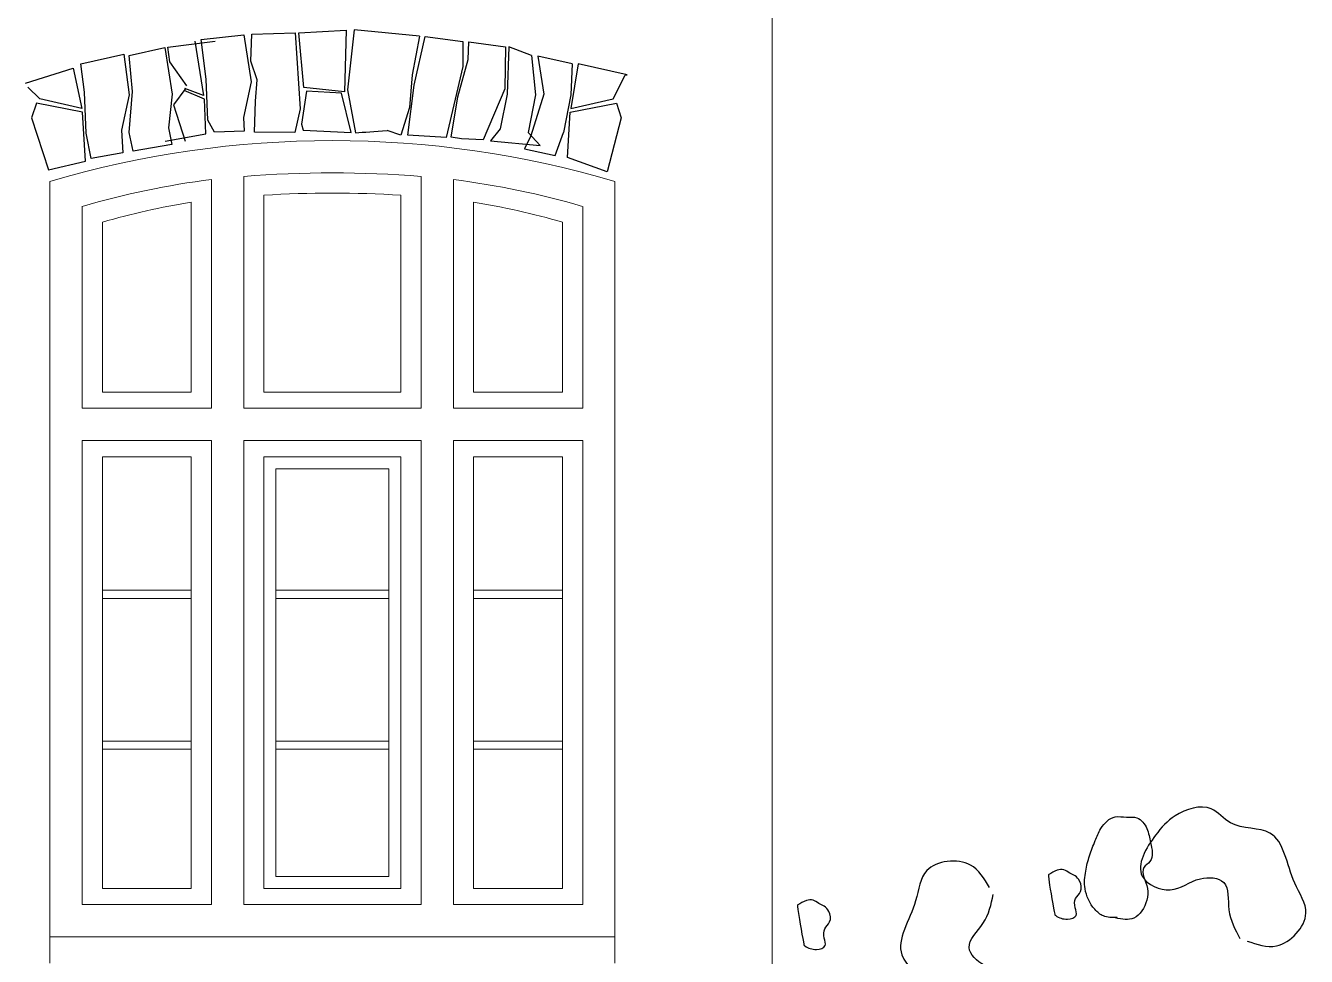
# Model space of a CAD drawing. Header units: millimetres. Extents: x 85048 to 158814, y 1395 to 38919.
# Drawn here: x 119746 to 122919, y 4799 to 7105 of the extents above; entities that cross this region are included whole.
import ezdxf

# ---------------------------------------------------------------- set-up
doc = ezdxf.new("R2010")
doc.units = ezdxf.units.MM
doc.layers.add('hatches', color=8, linetype='Continuous')
doc.layers.add('wall', color=5, linetype='Continuous')

msp = doc.modelspace()

# ---------------------------------------------------------------- linework, layer by layer
at = {"layer": 'hatches', "color": 252, "ltscale": 50, "true_color": 0x8f9991}
for p, q in [((120180.5, 7070.8, 0.7), (120286.4, 7082.3, 0.7)), ((120286.4, 7082.3, 0.7), (120304.5, 6966.2, 0.7)), ((120303.9, 7017.3, 0.7), (120306.5, 7084.4, 0.7)), ((120306.5, 7084.4, 0.7), (120414, 7087.1, 0.7)), ((120414, 7087.1, 0.7), (120426.1, 6899.5, 0.7)), ((120423.1, 7087.3, 0.7), (120540.2, 7094.3, 0.7)), ((120435.2, 6952.4, 0.7), (120423.1, 7087.3, 0.7)), ((120540.2, 7094.3, 0.7), (120535.9, 6941.2, 0.7)), ((120559.8, 7094.6, 0.7), (120543.7, 6946.4, 0.7)), ((120721.8, 7079, 0.7), (120559.8, 7094.6, 0.7)), ((120721.8, 7079, 0.7), (120703.7, 6983.4, 0.7)), ((120708.9, 6957.6, 0.7), (120735.6, 7078.1, 0.7)), ((120735.6, 7078.1, 0.7), (120829.4, 7066.4, 0.7)), ((120002.2, 7031.3, 0.7), (120090.6, 7050.8, 0.7)), ((120090.6, 7050.8, 0.7), (120109.2, 6935.3, 0.7)), ((120098.6, 7052.2, 0.7), (120215.5, 7067, 0.7)), ((120102.8, 7015.3, 0.7), (120098.6, 7052.2, 0.7)), ((120165.5, 7067, 0.7), (120187, 6931.9, 0.7)), ((120193.4, 6973, 0.7), (120180.5, 7070.8, 0.7)), ((120829.4, 7066.4, 0.7), (120829.4, 7004, 0.7)), ((120842.3, 7021.2, 0.7), (120844, 7065.4, 0.7)), ((120844, 7065.4, 0.7), (120935.1, 7053.2, 0.7)), ((120935.1, 7053.2, 0.7), (120933.5, 6949, 0.7)), ((120943.1, 7052.4, 0.7), (120938.8, 6935.3, 0.7)), ((120999.1, 7031.3, 0.7), (120943.1, 7052.4, 0.7)), ((119882.6, 7011, 0.7), (119988.8, 7034.3, 0.7)), ((119988.8, 7034.3, 0.7), (120002.7, 6933.9, 0.7)), ((120010.7, 6942.1, 0.7), (120002.2, 7031.3, 0.7)), ((120144.9, 6955.9, 0.7), (120102.8, 7015.3, 0.7)), ((120319.4, 6970.9, 0.7), (120303.9, 7017.3, 0.7)), ((120816.4, 6929.2, 0.7), (120842.3, 7021.2, 0.7)), ((120999.1, 7031.3, 0.7), (121009.3, 6933.5, 0.7)), ((121014.7, 7029.4, 0.7), (121029.8, 6935.3, 0.7)), ((121100, 7010.9, 0.7), (121014.7, 7029.4, 0.7)), ((121100, 7010.9, 0.7), (121014.7, 7029.4, 0.7)), ((119745.8, 6962.5, 0.7), (119863.7, 7000.1, 0.7)), ((119745.8, 6962.5, 0.7), (119863.7, 7000.1, 0.7)), ((119863.7, 7000.1, 0.7), (119885.2, 6899.6, 0.7)), ((119891.7, 6940.7, 0.7), (119882.6, 7011, 0.7)), ((120703.7, 6983.4, 0.7), (120696.8, 6902.5, 0.7)), ((120829.4, 7004, 0.7), (120788, 6828, 0.7)), ((121100, 7010.9, 0.7), (121096.4, 6933.5, 0.7)), ((121100, 7010.9, 0.7), (121096.4, 6933.5, 0.7)), ((121115, 7011, 0.7), (121097.1, 6899.6, 0.7)), ((121115, 7011, 0.7), (121097.1, 6899.6, 0.7)), ((121236.5, 6983.1, 0.7), (121115, 7011, 0.7)), ((121236.5, 6983.1, 0.7), (121115, 7011, 0.7)), ((121201.5, 6923.6, 0.7), (121231.4, 6983, 0.7)), ((121201.5, 6923.6, 0.7), (121231.4, 6983, 0.7)), ((121231.4, 6983, 0.7), (121236.5, 6983.1, 0.7)), ((119780.9, 6923.6, 0.7), (119751, 6952.9, 0.7)), ((119780.9, 6923.6, 0.7), (119751, 6952.9, 0.7)), ((120143.2, 6950.8, 0.7), (120112.2, 6909.5, 0.7)), ((120197.7, 6871.5, 0.7), (120193.4, 6973, 0.7)), ((120304.5, 6966.2, 0.7), (120285.5, 6878, 0.7)), ((120315.6, 6917.8, 0.7), (120319.4, 6970.9, 0.7)), ((120535.9, 6941.2, 0.7), (120435.2, 6952.4, 0.7)), ((120693.3, 6833.9, 0.7), (120708.9, 6957.6, 0.7)), ((119885.2, 6899.6, 0.7), (119780.9, 6923.6, 0.7)), ((119885.2, 6899.6, 0.7), (119780.9, 6923.6, 0.7)), ((119896, 6839.2, 0.7), (119891.7, 6940.7, 0.7)), ((120002.7, 6933.9, 0.7), (119983.7, 6846.2, 0.7)), ((120002.5, 6840.6, 0.7), (120010.7, 6942.1, 0.7)), ((120109.2, 6935.3, 0.7), (120099.5, 6851.7, 0.7)), ((120188.7, 6923.2, 0.7), (120138.5, 6944.5, 0.7)), ((120187, 6931.9, 0.7), (120140.2, 6949.7, 0.7)), ((120192.7, 6837.6, 0.7), (120188.7, 6923.2, 0.7)), ((120442.1, 6943, 0.7), (120429.2, 6861.3, 0.7)), ((120528.2, 6937.8, 0.7), (120442.1, 6943, 0.7)), ((120552.5, 6840.3, 0.7), (120528.2, 6937.8, 0.7)), ((120543.7, 6946.4, 0.7), (120563.5, 6840.1, 0.7)), ((120800.2, 6828.9, 0.7), (120816.4, 6929.2, 0.7)), ((120933.5, 6949, 0.7), (120879.6, 6822.3, 0.7)), ((120938.8, 6935.3, 0.7), (120921.6, 6849.4, 0.7)), ((121009.3, 6933.5, 0.7), (120991.3, 6840.6, 0.7)), ((121029.8, 6935.3, 0.7), (120997.9, 6832.3, 0.7)), ((121096.4, 6933.5, 0.7), (121078.5, 6840.6, 0.7)), ((121096.4, 6933.5, 0.7), (121078.5, 6840.6, 0.7)), ((121097.1, 6899.6, 0.7), (121201.5, 6923.6, 0.7)), ((121097.1, 6899.6, 0.7), (121201.5, 6923.6, 0.7)), ((119772.6, 6913.3, 0.7), (119760.5, 6877.2, 0.7)), ((119772.6, 6913.3, 0.7), (119760.5, 6877.2, 0.7)), ((119887, 6890.9, 0.7), (119772.6, 6913.3, 0.7)), ((119887, 6890.9, 0.7), (119772.6, 6913.3, 0.7)), ((119893.9, 6769.9, 0.7), (119887, 6890.9, 0.7)), ((120112.2, 6909.5, 0.7), (120141.2, 6819.4, 0.7)), ((120313.1, 6841.2, 0.7), (120315.6, 6917.8, 0.7)), ((120426.1, 6899.5, 0.7), (120412.8, 6840.8, 0.7)), ((120696.8, 6902.5, 0.7), (120675.4, 6833.6, 0.7)), ((121088.6, 6778.2, 0.7), (121095.4, 6890.9, 0.7)), ((121088.6, 6778.2, 0.7), (121095.4, 6890.9, 0.7)), ((121095.4, 6890.9, 0.7), (121209.8, 6913.3, 0.7)), ((121095.4, 6890.9, 0.7), (121209.8, 6913.3, 0.7)), ((121209.8, 6913.3, 0.7), (121221.9, 6877.2, 0.7)), ((121209.8, 6913.3, 0.7), (121221.9, 6877.2, 0.7)), ((119760.5, 6877.2, 0.7), (119802.9, 6748.2, 0.7)), ((119760.5, 6877.2, 0.7), (119802.9, 6748.2, 0.7)), ((120213.9, 6841.4, 0.7), (120197.7, 6871.5, 0.7)), ((120285.5, 6878, 0.7), (120287.7, 6843.6, 0.7)), ((120429.2, 6861.3, 0.7), (120433.4, 6846.7, 0.7)), ((121221.9, 6877.2, 0.7), (121187.2, 6743.1, 0.7)), ((121221.9, 6877.2, 0.7), (121187.2, 6743.1, 0.7)), ((119908.2, 6775.8, 0.7), (119896, 6839.2, 0.7)), ((119983.7, 6846.2, 0.7), (119986.5, 6790.3, 0.7)), ((120012.6, 6794.5, 0.7), (120002.5, 6840.6, 0.7)), ((120091.2, 6819.4, 0.7), (120192.7, 6837.6, 0.7)), ((120099.5, 6851.7, 0.7), (120108.1, 6810.8, 0.7)), ((120287.7, 6843.6, 0.7), (120213.9, 6841.4, 0.7)), ((120412.8, 6840.8, 0.7), (120313.1, 6841.2, 0.7)), ((120433.4, 6846.7, 0.7), (120552.5, 6840.3, 0.7)), ((120675.4, 6833.6, 0.7), (120641.4, 6845.2, 0.7)), ((120788, 6828, 0.7), (120693.3, 6833.9, 0.7)), ((120825.7, 6825.2, 0.7), (120800.2, 6828.9, 0.7)), ((120879.6, 6822.3, 0.7), (120825.7, 6825.2, 0.7)), ((120921.6, 6849.4, 0.7), (120898.1, 6820, 0.7)), ((120997.9, 6832.3, 0.7), (120982.3, 6799.8, 0.7)), ((121020.9, 6808, 0.7), (120991.3, 6840.6, 0.7)), ((121057.7, 6783.5, 0.7), (121078.5, 6840.6, 0.7)), ((120108.1, 6810.8, 0.7), (120012.6, 6794.5, 0.7)), ((120898.1, 6820, 0.7), (121020.9, 6808, 0.7)), ((120982.3, 6799.8, 0.7), (121057.7, 6783.5, 0.7)), ((119802.9, 6748.2, 0.7), (119893.9, 6769.9, 0.7)), ((119802.9, 6748.2, 0.7), (119893.9, 6769.9, 0.7)), ((119986.5, 6790.3, 0.7), (119908.2, 6775.8, 0.7)), ((121187.2, 6743.1, 0.7), (121088.6, 6778.2, 0.7)), ((121187.2, 6743.1, 0.7), (121088.6, 6778.2, 0.7))]:
    msp.add_line(p, q, dxfattribs=at)
msp.add_open_spline([(120563.5, 6840.1, 0.7), (120582.7, 6841.5, 0.7), (120612, 6842.7, 0.7), (120641.4, 6845.2, 0.7)], degree=3, dxfattribs=at)
for points in [[(122772.8, 4837.1, 0.7), (122845, 4825, 0.7), (122918.1, 4905.8, 0.7), (122890.4, 4980.8, 0.7), (122829.1, 5104.5, 0.7), (122731.3, 5130.1, 0.7), (122683.5, 5164.5, 0.7), (122594.2, 5147.3, 0.7), (122545.5, 5099.1, 0.7), (122512.7, 4997.6, 0.7), (122582.1, 4963.9, 0.7), (122656.6, 4991.3, 0.7), (122714.4, 4982.4, 0.7), (122727.3, 4914.6, 0.7), (122754.7, 4843.7, 0.7)], [(122450.2, 4895.2, 0.7), (122416.4, 4899.1, 0.7), (122395.2, 4915.6, 0.7), (122370.9, 4966.6, 0.7), (122372.5, 5010.5, 0.7), (122381.9, 5048.2, 0.7), (122396, 5085.8, 0.7), (122410.1, 5115.6, 0.7), (122445.5, 5144.7, 0.7), (122473.7, 5143.9, 0.7), (122499.6, 5142.3, 0.7), (122524, 5115.6, 0.7), (122533.4, 5081.1, 0.7), (122531.8, 5034.1, 0.7), (122516.9, 5019.2, 0.7), (122525.5, 4967.4, 0.7), (122524, 4938.4, 0.7), (122491.8, 4893.6, 0.7), (122446.2, 4894.4, 0.7)], [(122133.8, 4969.3, 0.7), (122086.8, 5025.4, 0.7), (121978.8, 5011.5, 0.7), (121951, 4936.6, 0.7), (121917.2, 4802.7, 0.7), (121974.9, 4719.7, 0.7), (121988.8, 4662.5, 0.7), (122067.8, 4617.5, 0.7), (122136.2, 4622.4, 0.7), (122227, 4678.2, 0.7), (122196.3, 4748.9, 0.7), (122121.8, 4776.5, 0.7), (122083.7, 4820.9, 0.7), (122118, 4880.8, 0.7), (122143.3, 4952.5, 0.7)]]:
    msp.add_spline(points, degree=3, dxfattribs=at)
for points in [[(122296.1, 4901.8, 0.7), (122296.1, 4901.8, 0.7), (122278.2, 4999.9, 0.7), (122286.8, 5005.1, 0.7), (122299.2, 5013, 0.7), (122319.4, 5016, 0.7), (122331.8, 5004.6, 0.7), (122347.6, 4999.6, 0.7), (122360.6, 4984.2, 0.7), (122364.6, 4959.2, 0.7), (122343.9, 4943.1, 0.7), (122344.8, 4921.1, 0.7), (122354.2, 4896.9, 0.7), (122323.1, 4888.2, 0.7), (122305.6, 4894.6, 0.7), (122296.8, 4901.3, 0.7), (122296.1, 4901.8, 0.7)], [(121674.4, 4826.7, 0.7), (121674.4, 4826.7, 0.7), (121656.5, 4924.8, 0.7), (121665.1, 4930, 0.7), (121677.6, 4937.9, 0.7), (121697.7, 4941, 0.7), (121710.2, 4929.5, 0.7), (121725.9, 4924.5, 0.7), (121739, 4909.1, 0.7), (121743, 4884.1, 0.7), (121722.3, 4868, 0.7), (121723.2, 4846, 0.7), (121732.5, 4821.8, 0.7), (121701.5, 4813.1, 0.7), (121684, 4819.5, 0.7), (121675.2, 4826.2, 0.7), (121674.4, 4826.7, 0.7)]]:
    msp.add_open_spline(points, degree=3, knots=[124.845666, 124.845666, 124.845666, 124.845666, 127.93742, 131.029173, 153.842308, 170.334498, 186.795964, 201.512455, 218.997738, 245.397607, 266.238724, 289.285258, 308.048715, 331.383778, 361.749297, 364.491593, 364.491593, 364.491593, 364.491593], dxfattribs=at)
at = {"layer": 'wall', "color": 250, "linetype": 'Continuous', "lineweight": 15, "ltscale": 0.13}
for p, q in [((121595.9, 3897.2, 2.5), (121595.9, 10277.2, 2.5)), ((120286.2, 6731.6, 0.7), (120286.2, 6157.4, 0.7)), ((120725.9, 6731.6, 0.7), (120725.9, 6157.4, 0.7)), ((119805.8, 6719.2, 0.7), (119805.8, 4782.2, 0.7)), ((120206.2, 6724, 0.7), (120206.2, 6197.5, 0.7)), ((120206.2, 6724, 0.7), (120206.2, 6157.4, 0.7)), ((120805.9, 6724, 0.7), (120805.9, 6157.4, 0.7)), ((120805.9, 6724, 0.7), (120805.9, 6157.4, 0.7)), ((121205.8, 6719.2, 0.7), (121205.8, 4782.2, 0.7)), ((120156.2, 6667.7, 0.7), (120156.2, 6197.5, 0.7)), ((120336.2, 6685.1, 0.7), (120336.2, 6197.5, 0.7)), ((120675.9, 6685, 0.7), (120675.9, 6197.5, 0.7)), ((120855.9, 6667.6, 0.7), (120855.9, 6197.5, 0.7)), ((119886.1, 6657.6, 0.7), (119886.1, 6157.4, 0.7)), ((121126.1, 6657.4, 0.7), (121126.1, 6157.4, 0.7)), ((119936.1, 6618.3, 0.7), (119936.1, 6197.5, 0.7)), ((121076.1, 6618.2, 0.7), (121076.1, 6197.5, 0.7)), ((119936.1, 6197.5, 0.7), (120156.2, 6197.5, 0.7)), ((120286.2, 6197.5, 0.7), (120286.2, 6157.4, 0.7)), ((120336.2, 6197.5, 0.7), (120675.9, 6197.5, 0.7)), ((120855.9, 6197.5, 0.7), (121076.1, 6197.5, 0.7)), ((119886.1, 6157.4, 0.7), (120206.2, 6157.4, 0.7)), ((119886.1, 6157.4, 0.7), (120206.2, 6157.4, 0.7)), ((120286.2, 6157.4, 0.7), (120725.9, 6157.4, 0.7)), ((120805.9, 6157.4, 0.7), (121126.1, 6157.4, 0.7)), ((119886.1, 6077.4, 0.7), (119886.1, 4927.2, 0.7)), ((119886.1, 6077.4, 0.7), (120206.2, 6077.4, 0.7)), ((119886.1, 6077.4, 0.7), (120206.2, 6077.4, 0.7)), ((120206.2, 6077.4, 0.7), (120206.2, 4927.2, 0.7)), ((120206.2, 6077.4, 0.7), (120206.2, 4927.2, 0.7)), ((120286.2, 6077.4, 0.7), (120725.9, 6077.4, 0.7)), ((120286.2, 6077.4, 0.7), (120286.2, 4927.2, 0.7)), ((120286.2, 6077.4, 0.7), (120725.9, 6077.4, 0.7)), ((120286.2, 6077.4, 0.7), (120286.2, 4927.2, 0.7)), ((120725.9, 6077.4, 0.7), (120725.9, 4927.2, 0.7)), ((120725.9, 6077.4, 0.7), (120725.9, 4927.2, 0.7)), ((120805.9, 6077.4, 0.7), (120805.9, 4927.2, 0.7)), ((120805.9, 6077.4, 0.7), (120805.9, 4927.2, 0.7)), ((121126.1, 6077.4, 0.7), (120805.9, 6077.4, 0.7)), ((121126.1, 6077.4, 0.7), (120805.9, 6077.4, 0.7)), ((121126.1, 6077.4, 0.7), (121126.1, 4927.2, 0.7)), ((119936.1, 6037.2, 0.7), (119936.1, 4967.3, 0.7)), ((119936.1, 6037.2, 0.7), (120156.2, 6037.2, 0.7)), ((120156.2, 6037.2, 0.7), (120156.2, 4967.3, 0.7)), ((120336.2, 6037.2, 0.7), (120675.9, 6037.2, 0.7)), ((120336.2, 6037.2, 0.7), (120336.2, 4967.3, 0.7)), ((120336.2, 6037.2, 0.7), (120675.9, 6037.2, 0.7)), ((120675.9, 6037.2, 0.7), (120675.9, 4967.3, 0.7)), ((120855.9, 6037.2, 0.7), (120855.9, 4967.3, 0.7)), ((121076.1, 6037.2, 0.7), (120855.9, 6037.2, 0.7)), ((121076.1, 6037.2, 0.7), (121076.1, 4967.3, 0.7)), ((120366.2, 6007.2, 0.7), (120366.2, 4997.3, 0.7)), ((120366.2, 6007.2, 0.7), (120645.9, 6007.2, 0.7)), ((120645.9, 6007.2, 0.7), (120645.9, 4997.3, 0.7)), ((120156.2, 5706.2, 0.7), (119936.1, 5706.2, 0.7)), ((120156.2, 5686.2, 0.7), (119936.1, 5686.2, 0.7)), ((120645.9, 5706.2, 0.7), (120366.2, 5706.2, 0.7)), ((120645.9, 5686.2, 0.7), (120366.2, 5686.2, 0.7)), ((121076.1, 5706.2, 0.7), (120855.9, 5706.2, 0.7)), ((121076.1, 5686.2, 0.7), (120855.9, 5686.2, 0.7)), ((120156.2, 5332.2, 0.7), (119936.1, 5332.2, 0.7)), ((120645.9, 5332.2, 0.7), (120366.2, 5332.2, 0.7)), ((121076.1, 5332.2, 0.7), (120855.9, 5332.2, 0.7)), ((120156.2, 5312.2, 0.7), (119936.1, 5312.2, 0.7)), ((120645.9, 5312.2, 0.7), (120366.2, 5312.2, 0.7)), ((121076.1, 5312.2, 0.7), (120855.9, 5312.2, 0.7)), ((120366.2, 4997.3, 0.7), (120645.9, 4997.3, 0.7)), ((120156.2, 4967.3, 0.7), (119936.1, 4967.3, 0.7)), ((120675.9, 4967.3, 0.7), (120336.2, 4967.3, 0.7)), ((121076.1, 4967.3, 0.7), (120855.9, 4967.3, 0.7)), ((119886.1, 4927.2, 0.7), (120206.2, 4927.2, 0.7)), ((120286.2, 4927.2, 0.7), (120725.9, 4927.2, 0.7)), ((120805.9, 4927.2, 0.7), (121126.1, 4927.2, 0.7)), ((121205.8, 4847.2, 0.7), (119805.8, 4847.2, 0.7)), ((119805.8, 4847.2, 0.7), (121205.8, 4847.2, 0.7))]:
    msp.add_line(p, q, dxfattribs=at)
for centre, radius, start, end in [((120505.8, 4349.9, 0.7), 2470.6, 73.5404, 106.4596), ((120505.8, 3991.8, 0.7), 2748.6, 85.4073, 94.5828), ((120467.4, 4661.9, 0.7), 2078.6, 97.2183, 106.2407), ((120544.3, 4661.8, 0.7), 2078.7, 73.7477, 82.7702), ((120444.2, 4868.6, 0.7), 1822, 99.0946, 106.1943), ((120505.8, 3991.8, 0.7), 2698.6, 86.3864, 93.6035), ((120567.5, 4868.5, 0.7), 1822.1, 73.7932, 80.893)]:
    msp.add_arc(centre, radius, start, end, dxfattribs=at)

doc.saveas('drawing.dxf')
